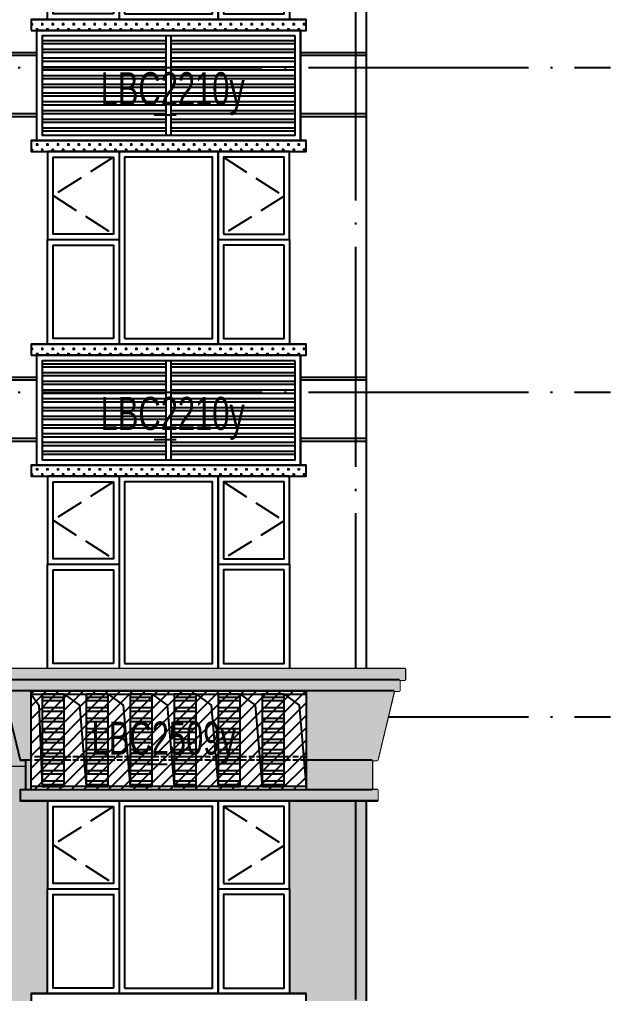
# Model space of a CAD drawing. Extents: x -12446 to 284554, y -295110 to 165007.
# Drawn here: x 89146 to 94521, y -252019 to -243169 of the extents above; entities that cross this region are included whole.
import ezdxf
from ezdxf.enums import TextEntityAlignment as Align

# ---------------------------------------------------------------- set-up
doc = ezdxf.new("R2010")
doc.units = 0
doc.header["$LTSCALE"] = 1000
for name, pattern in [('AX-14-E$0$AX-85-M02$0$DASH', [0.35, 0.25, -0.1]), ('AX-14-E$0$DASH', [0.35, 0.25, -0.1]), ('AX-14-E$0$DOTE', [2.42, 2, -0.2, 0.02, -0.2])]:
    doc.linetypes.add(name, pattern=pattern)
doc.layers.get('0').update_dxf_attribs({"linetype": 'CONTINUOUS'})
doc.layers.get('Defpoints').update_dxf_attribs({"linetype": 'CONTINUOUS'})
for name, color, linetype in [('A-Anno-Note', 241, 'CONTINUOUS'), ('AX-14-comp-tc$0$AX-T-LMCZ-Z$0$AX-13-E01-E03$0$A-Detl-Patt', 8, 'CONTINUOUS'), ('AX-14-comp-tc$0$AX-T-LMCZ-Z$1$AX-13-E01-E03$0$家具与填充', 251, 'CONTINUOUS'), ('AX-14-E$0$A-Detl-Fine', 152, 'CONTINUOUS'), ('AX-14-E$0$A-Detl-Medm', 40, 'CONTINUOUS'), ('AX-14-E$0$A-Detl-Patt', 8, 'CONTINUOUS'), ('AX-14-E$0$A-Detl-Thin', 131, 'CONTINUOUS'), ('AX-14-E$0$A-Wind-Iden', 11, 'CONTINUOUS')]:
    doc.layers.add(name, color=color, linetype=linetype)
doc.layers.add('AX-14-E$0$A-Grid', color=222, linetype='AX-14-E$0$DOTE', plot=False)
doc.styles.add('AX-14-E$0$_TCH_DIM', font='JZFZ_ENA', dxfattribs={"width": 0.7, "bigfont": 'JZFZ_CNB'})
pattern_1 = [(37.5, (-86013.83, -414895.72), (-1.920038, 58.7295885), [0, -46.3296, 0, -51.816, 0, -49.53]), (7.5, (-86013.83, -414895.72), (53.942794, 86.019012), [0, -24.9936, 0, -41.7576, 0, -16.002]), (327.5, (-86051.32, -414895.72), (94.919084, 0.172462), [0, -15.24, 0, -54.864, 0, -71.628]), (317.5, (-86051.32, -414895.72), (91.626774, 26.75152), [0, -7.62, 0, -35.9664, 0, -41.148])]
pattern_2 = [(180, (-143461.3, -158203.84), (-7e-15, -95.25), []), (180, (-143493.05, -158172.09), (-7e-15, -95.25), [])]

# ---------------------------------------------------------------- blocks, each defined once
blk = doc.blocks.new('AX-14-E$0$A$C1980769A')
at = {"layer": 'AX-14-E$0$A-Detl-Patt'}
h = blk.add_hatch(dxfattribs=at)
h.set_pattern_fill('STEEL', color=256, scale=50, angle=135)
h.set_pattern_definition([(180, (16711.94, -342499.556), (-7e-15, -79.375), []), (180, (16683.875, -342527.62), (-7e-15, -79.375), [])])
h.paths.add_polyline_path([(31050, 1050), (31050, 150), (32175, 150), (32175, 1050)])
h = blk.add_hatch(dxfattribs=at)
h.set_pattern_fill('STEEL', color=256, scale=50, angle=135)
h.set_pattern_definition([(180, (17786.94, -342499.556), (-7e-15, -79.375), []), (180, (17758.875, -342527.62), (-7e-15, -79.375), [])])
h.paths.add_polyline_path([(32225, 1050), (32225, 150), (33350, 150), (33350, 1050)])
at = {"layer": 'AX-14-E$0$A-Detl-Fine'}
for points in [[(31700, 2900), (31700, 2200), (31150, 2200), (31150, 2900), (31700, 2900)], [(31800, 1250), (32600, 1250), (32600, 2900), (31800, 2900), (31800, 1250)]]:
    blk.add_lwpolyline(points, dxfattribs=at)
for points in [[(32700, 2200), (33250, 2200), (33250, 2900), (32700, 2900)], [(31700, 1250), (31150, 1250), (31150, 2100), (31700, 2100)], [(33250, 2100), (32700, 2100), (32700, 1250), (33250, 1250)], [(31000, 100), (33400, 100), (33400, 1100), (31000, 1100)], [(33350, 1050), (31050, 1050), (31050, 150), (33350, 150)], [(32225, 1050), (32175, 1050), (32175, 150), (32225, 150)]]:
    blk.add_lwpolyline(points, close=True, dxfattribs=at)
at = {"layer": 'AX-14-E$0$A-Detl-Patt', "linetype": 'AX-14-E$0$AX-85-M02$0$DASH'}
for points in [[(31700, 2900), (31150, 2550), (31700, 2200)], [(32700, 2900), (33250, 2543.5), (32700, 2200)]]:
    blk.add_lwpolyline(points, dxfattribs=at)
at = {"layer": 'AX-14-E$0$A-Detl-Thin'}
for p, q in [((34000, 765), (34000, 3715)), ((31100, 2950), (33300, 2950)), ((30950, 1200), (33450, 1200)), ((30950, 1100), (33450, 1100)), ((30950, 1100), (31000, 1100)), ((31000, 1100), (31000, 100)), ((33400, 1100), (33400, 100)), ((30950, 100), (33450, 100)), ((30950, 0), (33450, 0))]:
    blk.add_line(p, q, dxfattribs=at)
for points in [[(31750, 2950), (31100, 2950), (31100, 2150), (31750, 2150)], [(32650, 2150), (32650, 2950), (31750, 2950)], [(31750, 2950), (31750, 1200)], [(31100, 1350), (31100, 2150), (31750, 2150)], [(32650, 2150), (33300, 2150), (33300, 1200), (31100, 1200), (31100, 2150)], [(31100, 2150), (31750, 2150)], [(32650, 2150), (33300, 2150)], [(33400, 100), (30950, 100), (30950, 0), (33450, 0), (33450, 100), (33400, 100)]]:
    blk.add_lwpolyline(points, dxfattribs=at)
for points in [[(32650, 2150), (33300, 2150), (33300, 2950), (32650, 2950)], [(32650, 2150), (32650, 1200)], [(30950, 1100), (33450, 1100), (33450, 1200), (30950, 1200)]]:
    blk.add_lwpolyline(points, close=True, dxfattribs=at)
blk = doc.blocks.new('AX-14-E$0$ahaeryewhraegew')
at = {"layer": 'AX-14-E$0$A-Detl-Fine'}
for points in [[(175861.3, 104487.6), (175861.3, 103787.6), (175311.3, 103787.6), (175311.3, 104487.6), (175861.3, 104487.6)], [(175961.3, 102837.6), (176761.3, 102837.6), (176761.3, 104487.6), (175961.3, 104487.6), (175961.3, 102837.6)]]:
    blk.add_lwpolyline(points, dxfattribs=at)
for points in [[(176861.3, 103787.6), (177411.3, 103787.6), (177411.3, 104487.6), (176861.3, 104487.6)], [(175861.3, 102837.6), (175311.3, 102837.6), (175311.3, 103687.6), (175861.3, 103687.6)], [(177411.3, 103687.6), (176861.3, 103687.6), (176861.3, 102837.6), (177411.3, 102837.6)]]:
    blk.add_lwpolyline(points, close=True, dxfattribs=at)
at = {"layer": 'AX-14-E$0$A-Detl-Patt', "linetype": 'AX-14-E$0$AX-85-M02$0$DASH'}
for points in [[(175861.3, 104487.6), (175311.3, 104137.6), (175861.3, 103787.6)], [(176861.3, 104487.6), (177411.3, 104133.4), (176861.3, 103787.6)]]:
    blk.add_lwpolyline(points, dxfattribs=at)
at = {"layer": 'AX-14-E$0$A-Detl-Thin'}
for p, q in [((178161.3, 102352.6), (178161.3, 105302.6)), ((175261.3, 104537.6), (177461.3, 104537.6)), ((175111.3, 102787.6), (177611.3, 102787.6))]:
    blk.add_line(p, q, dxfattribs=at)
for points in [[(175911.3, 104537.6), (175261.3, 104537.6), (175261.3, 103737.6), (175911.3, 103737.6)], [(176811.3, 103737.6), (176811.3, 104537.6), (175911.3, 104537.6)], [(175911.3, 104537.6), (175911.3, 102787.6)], [(175261.3, 102937.6), (175261.3, 103737.6), (175911.3, 103737.6)], [(176811.3, 103737.6), (177461.3, 103737.6), (177461.3, 102787.6), (175261.3, 102787.6), (175261.3, 103737.6)], [(175261.3, 103737.6), (175911.3, 103737.6)], [(176811.3, 103737.6), (177461.3, 103737.6)]]:
    blk.add_lwpolyline(points, dxfattribs=at)
for points in [[(176811.3, 103737.6), (177461.3, 103737.6), (177461.3, 104537.6), (176811.3, 104537.6)], [(176811.3, 103737.6), (176811.3, 102787.6)], [(175111.3, 102687.6), (177611.3, 102687.6), (177611.3, 102787.6), (175111.3, 102787.6)]]:
    blk.add_lwpolyline(points, close=True, dxfattribs=at)
blk = doc.blocks.new('AX-14-E$0$awrhhrejreyhre')
at = {"layer": 'AX-14-E$0$A-Detl-Patt'}
for p, q in [((174681.5, 165003.8), (175161.3, 165003.8)), ((174681.5, 164978.8), (175161.3, 164978.8)), ((177561.3, 165003.8), (178161.3, 165003.8)), ((177561.3, 164978.8), (178161.3, 164978.8)), ((174811.3, 164448.8), (175161.3, 164448.8)), ((177561.3, 164448.8), (178161.3, 164448.8)), ((174811.3, 164423.8), (175161.3, 164423.8)), ((177561.3, 164423.8), (178161.3, 164423.8)), ((174681.5, 162053.8), (175161.3, 162053.8)), ((177561.3, 162053.8), (178161.3, 162053.8)), ((174681.5, 162028.8), (175161.3, 162028.8)), ((177561.3, 162028.8), (178161.3, 162028.8)), ((174811.3, 161498.8), (175161.3, 161498.8)), ((174811.3, 161473.8), (175161.3, 161473.8)), ((177561.3, 161498.8), (178161.3, 161498.8)), ((177561.3, 161473.8), (178161.3, 161473.8))]:
    blk.add_line(p, q, dxfattribs=at)
blk = doc.blocks.new('AX-14-comp-tc')
at = {"layer": 'AX-14-comp-tc$0$AX-T-LMCZ-Z$0$AX-13-E01-E03$0$A-Detl-Patt'}
h = blk.add_hatch(dxfattribs=at)
h.set_pattern_fill('CROSS', color=256, scale=30)
h.set_pattern_definition([(0, (-86013.83, -462095.72), (47.625, 47.625), [23.8125, -71.4375]), (90, (-86001.926, -462107.63), (-47.625, 47.625), [23.8125, -71.4375])])
h.paths.add_polyline_path([(91597.5, -249591.9), (89097.5, -249591.9), (89097.5, -249691.9), (91597.5, -249691.9)])
h.paths.add_polyline_path([(91597.5, -250691.9), (89097.5, -250691.9), (89097.5, -250791.9), (91597.5, -250791.9)])
h = blk.add_hatch(dxfattribs=at)
h.set_pattern_fill('CROSS', color=256, scale=30)
h.set_pattern_definition([(0, (-86013.83, -465045.72), (47.625, 47.625), [23.8125, -71.4375]), (90, (-86001.926, -465057.63), (-47.625, 47.625), [23.8125, -71.4375])])
h.paths.add_polyline_path([(91597.5, -252541.9), (89097.5, -252541.9), (89097.5, -252641.9), (91597.5, -252641.9)])
h.paths.add_polyline_path([(91597.5, -253641.9), (89097.5, -253641.9), (89097.5, -253741.9), (91597.5, -253741.9)])
at = {"layer": 'AX-14-comp-tc$0$AX-T-LMCZ-Z$1$AX-13-E01-E03$0$家具与填充'}
h = blk.add_hatch(dxfattribs=at)
h.set_pattern_fill('AR-SAND', color=256, scale=24)
h.set_pattern_definition(pattern_1)
h.paths.add_polyline_path([(92497.5, -255491.9), (92497.5, -255591.9), (92447.5, -255591.9), (92447.5, -255691.9), (92397.5, -255691.9), (92247.5, -256321.9), (92197.5, -256321.9), (92197.5, -256591.9), (92247.5, -256591.9), (92247.5, -256691.9), (89047.5, -256691.9), (89047.5, -256371.9), (80897.5, -256371.3), (80897.5, -256061.9), (80947.5, -256061.9), (80947.5, -255926.9), (80847.5, -255926.9), (80847.5, -255826.9), (81027.3, -255826.9), (81027.3, -255776.9), (84847.5, -255776.9), (84847.5, -255491.9)])
h.paths.add_polyline_path([(89097.5, -255691.9), (91597.5, -255691.9), (91597.5, -256591.9), (89097.5, -256591.9)], flags=16)
h = blk.add_hatch(dxfattribs=at)
h.set_pattern_fill('AR-SAND', color=256, scale=24)
h.set_pattern_definition(pattern_1)
h.paths.add_polyline_path([(88547.5, -256371.6), (89047.5, -256371.6), (89047.5, -256591.9), (88547.5, -256591.9)])
h.paths.add_polyline_path([(88147.5, -256371.9), (88547.5, -256371.9), (88547.5, -257773.9), (88147.5, -257773.9)])
h.paths.add_polyline_path([(84247.5, -256371.9), (85247.5, -256371.9), (85247.5, -257773.9), (84247.5, -257773.9)])
h.paths.add_polyline_path([(80947.5, -256371.9), (81547.5, -256371.9), (81547.5, -257776.9), (80947.5, -257776.9)])
h = blk.add_hatch(dxfattribs=at)
h.set_pattern_fill('AR-SAND', color=256, scale=24)
h.set_pattern_definition([(37.5, (-86013.83, -414895.72), (-1.920038, 58.7295885), [0, -46.3296, 0, -51.816, 0, -49.53]), (7.5, (-86013.83, -414895.72), (53.942794, 86.019012), [0, -24.9936, 0, -41.7576, 0, -16.002]), (327.5, (-86051.32, -414895.72), (94.919084, 0.172462), [0, -15.24, 0, -54.864, 0, -71.628]), (317.5, (-86051.32, -414895.72), (91.626774, 26.75152), [0, -7.62, 0, -35.9664, 0, -41.148])])
h.paths.add_polyline_path([(89247.5, -256591.2), (88547.1, -256591.2), (88547.1, -257773.9), (88626.2, -257773.9), (88627.5, -258731.9), (88667.5, -258731.9), (88667.5, -258776.9), (88847.5, -258776.9), (88847.5, -258876.9), (88747.5, -258876.9), (88747.5, -259011.9), (88797.5, -259011.9), (88797.5, -259321.9), (88547.1, -259321.9), (88547.1, -260723.9), (88626.2, -260723.9), (88627.5, -261681.9), (88667.5, -261681.9), (88667.5, -261726.9), (88847.5, -261726.9), (88847.5, -261826.9), (88747.5, -261826.9), (88747.5, -261961.9), (88797.5, -261961.9), (88797.5, -262271.9), (88547.1, -262271.9), (88547.1, -263673.9), (88626.2, -263673.9), (88627.5, -264631.9), (88667.5, -264631.9), (88667.5, -264676.9), (88847.5, -264676.9), (88847.5, -264776.9), (88747.5, -264776.9), (88747.5, -264911.9), (88797.5, -264911.9), (88797.5, -265221.9), (80947.5, -265221.9), (80947.5, -268241.9), (81067.5, -268241.9), (81067.5, -267573.9), (81547.5, -267573.9), (81547.5, -265221.9), (84247.5, -265221.9), (84247.5, -267576.9), (85247.5, -267576.9), (85247.5, -265221.9), (88147.5, -265221.9), (88147.5, -267543.4), (88625.9, -267540.4), (88625.9, -268241.9), (89247.5, -268241.9), (89247.5, -265541.9), (89097.5, -265541.9), (89097.5, -265421.9), (89147.5, -265421.9), (89147.5, -264441.9), (89097.5, -264441.9), (89097.5, -264341.9), (89247.5, -264341.9), (89247.5, -262591.9), (89097.5, -262591.9), (89097.5, -262491.9), (89147.5, -262491.9), (89147.5, -261491.9), (89097.5, -261491.9), (89097.5, -261391.9), (89247.5, -261391.9), (89247.5, -259641.9), (89097.5, -259641.9), (89097.5, -259541.9), (89147.5, -259541.9), (89147.5, -258541.9), (89097.5, -258541.9), (89097.5, -258441.9), (89247.5, -258441.9)])
h.paths.add_polyline_path([(91447.5, -256691.9), (92147.5, -256691.9), (92147.5, -268241.9), (91447.5, -268241.9), (91447.5, -265541.9), (91597.5, -265541.9), (91597.5, -265421.9), (91547.5, -265431.9), (91547.5, -264451.9), (91597.5, -264441.9), (91597.5, -264341.9), (91447.5, -264341.9), (91447.5, -262591.9), (91597.5, -262591.9), (91597.5, -262491.9), (91547.5, -262491.9), (91547.5, -261491.9), (91597.5, -261491.9), (91597.5, -261391.9), (91447.5, -261391.9), (91447.5, -259641.9), (91597.5, -259641.9), (91597.5, -259541.9), (91547.5, -259541.9), (91547.5, -258541.9), (91597.5, -258541.9), (91597.5, -258441.9), (91447.5, -258441.9)])
h.paths.add_polyline_path([(92148.8, -268241.9), (93348.8, -268241.9), (93348.8, -266276.9), (92148.8, -266276.9)], flags=16)
h.paths.add_polyline_path([(92148.8, -266276.9), (93448.8, -266276.9), (93448.8, -266176.9), (92148.8, -266176.9)], flags=16)
blk = doc.blocks.new('AX-14-E$0$JB-WIDR-TAG')
at = {"layer": 'Defpoints'}
blk.add_line((-1.694, -2.375), (0.306, -2.375), dxfattribs=at)
at = {"style": 'AX-14-E$0$_TCH_DIM', "width": 0.7}
blk.add_attdef('WD_TAG', text='', height=3, dxfattribs=at).set_placement((0, 0), align=Align.MIDDLE_CENTER)
blk = doc.blocks.new('AX-14-E$0$wegwgewhrejsr')
at = {"layer": 'AX-14-E$0$A-Wind-Iden', "xscale": 100, "yscale": 100, "zscale": 100, "rotation": 3.415094585006376e-08}
for p, values in [((176399.2, 164674.5), {'WD_TAG': 'LBC2210y'}), ((176399.2, 161724.5), {'WD_TAG': 'LBC2210y'}), ((176316.9, 158774.5), {'WD_TAG': 'LBC2509y'})]:
    blk.add_blockref('AX-14-E$0$JB-WIDR-TAG', p, dxfattribs=at).add_auto_attribs(values)
blk = doc.blocks.new('AX-14-E$0$A$C47624217')
at = {"layer": 'AX-14-E$0$A-Detl-Thin'}
for p, q in [((35050, 1200), (27400, 1200)), ((31600, 320.3), (27450, 320))]:
    blk.add_line(p, q, dxfattribs=at)
blk.add_lwpolyline([(27400, 1200), (27400, 865), (27500, 865), (27500, 765), (27400, 765), (27400, 630), (27450, 630), (27450, 320), (31600, 320), (31600, 100), (31550, 100), (31550, 0), (34800, 0), (34800, 100), (34750, 100), (34750, 370), (34800, 370), (34950, 1000), (35000, 1000), (35000, 1100), (35050, 1100), (35050, 1200)], close=True, dxfattribs=at)
blk.add_lwpolyline([(35050, 1200), (35050, 1100), (35000, 1100), (35000, 1000), (34950, 1000), (34800, 370), (34750, 370), (34750, 100), (34800, 100), (34800, 0)], dxfattribs=at)
blk.add_wipeout([(27400, 1200), (27400, 865), (27500, 865), (27500, 765), (27400, 765), (27400, 630), (27450, 630), (27450, 320), (31600, 320), (31600, 100), (31550, 100), (31550, 0), (34800, 0), (34800, 100), (34750, 100), (34750, 370), (34800, 370), (34950, 1000), (35000, 1000), (35000, 1100), (35050, 1100), (35050, 1200)]).dxf.layer = 'AX-14-E$0$A-Detl-Medm'
at = {"layer": 'AX-14-E$0$A-Detl-Medm'}
for p, q in [((35000, 1100), (27400, 1100)), ((34950, 1000), (27400, 1000)), ((34750, 370), (31550, 370)), ((34750, 100), (31550, 100)), ((34800, 0), (31550, 0))]:
    blk.add_line(p, q, dxfattribs=at)
blk.add_lwpolyline([(31300, 1200), (31300, 1100), (31350, 1100), (31350, 1000), (31400, 1000), (31550, 370), (31600, 370), (31600, 100), (31550, 100), (31550, 0)], dxfattribs=at)
blk.add_wipeout([(31650, 1000), (34150, 1000), (34150, 100), (31650, 100)]).dxf.layer = 'AX-14-E$0$A-Detl-Thin'
at = {"layer": 'AX-14-E$0$A-Detl-Patt'}
h = blk.add_hatch(dxfattribs=at)
h.set_pattern_fill('ANSI31', color=256, scale=50)
h.set_pattern_definition([(45, (-140923.08, -158203.84), (-56.1266, 56.1266), [])])
h.paths.add_polyline_path([(31650, 1000), (34150, 1000), (34150, 100), (31650, 100)])
h = blk.add_hatch(dxfattribs=at)
h.set_pattern_fill('ANSI32', color=256, scale=20, angle=135)
h.set_pattern_definition(pattern_2)
h.paths.add_polyline_path([(31950, 970), (31750, 970), (31750, 130), (31950, 130)])
h = blk.add_hatch(dxfattribs=at)
h.set_pattern_fill('ANSI32', color=256, scale=20, angle=135)
h.set_pattern_definition(pattern_2)
h.paths.add_polyline_path([(32350, 970), (32150, 970), (32150, 130), (32350, 130)])
h = blk.add_hatch(dxfattribs=at)
h.set_pattern_fill('ANSI32', color=256, scale=20, angle=135)
h.set_pattern_definition(pattern_2)
h.paths.add_polyline_path([(32750, 970), (32550, 970), (32550, 130), (32750, 130)])
h = blk.add_hatch(dxfattribs=at)
h.set_pattern_fill('ANSI32', color=256, scale=20, angle=135)
h.set_pattern_definition(pattern_2)
h.paths.add_polyline_path([(33150, 970), (32950, 970), (32950, 130), (33150, 130)])
h = blk.add_hatch(dxfattribs=at)
h.set_pattern_fill('ANSI32', color=256, scale=20, angle=135)
h.set_pattern_definition(pattern_2)
h.paths.add_polyline_path([(33550, 970), (33350, 970), (33350, 130), (33550, 130)])
h = blk.add_hatch(dxfattribs=at)
h.set_pattern_fill('ANSI32', color=256, scale=20, angle=135)
h.set_pattern_definition(pattern_2)
h.paths.add_polyline_path([(33950, 970), (33750, 970), (33750, 130), (33950, 130)])
at = {"layer": 'AX-14-E$0$A-Detl-Fine'}
for points in [[(31650, 970), (31719.2, 869.5), (31750, 130)], [(31950, 970), (32088.5, 869.5), (32150, 130)], [(32350, 970), (32488.5, 869.5), (32550, 130)], [(32750, 970), (32888.5, 869.5), (32950, 130)], [(33150, 970), (33288.5, 869.5), (33350, 130)], [(33550, 970), (33688.5, 869.5), (33750, 130)], [(33950, 970), (34088.5, 869.5), (34150, 130)]]:
    blk.add_lwpolyline(points, dxfattribs=at)
for points in [[(31950, 970), (31750, 970), (31750, 130), (31950, 130)], [(32350, 970), (32150, 970), (32150, 130), (32350, 130)], [(32750, 970), (32550, 970), (32550, 130), (32750, 130)], [(33150, 970), (32950, 970), (32950, 130), (33150, 130)], [(33550, 970), (33350, 970), (33350, 130), (33550, 130)], [(33950, 970), (33750, 970), (33750, 130), (33950, 130)]]:
    blk.add_lwpolyline(points, close=True, dxfattribs=at)
at = {"layer": 'AX-14-E$0$A-Detl-Patt', "ltscale": 0.2}
for p, q in [((31650, 970), (34150, 970)), ((31950, 400), (31750, 400)), ((31950, 370), (31750, 370)), ((32350, 400), (32150, 400)), ((32350, 370), (32150, 370)), ((32750, 400), (32550, 400)), ((32750, 370), (32550, 370)), ((33150, 400), (32950, 400)), ((33150, 370), (32950, 370)), ((33550, 400), (33350, 400)), ((33550, 370), (33350, 370)), ((33950, 400), (33750, 400)), ((33950, 370), (33750, 370)), ((34150, 130), (31650, 130)), ((34150, 100), (31650, 100))]:
    blk.add_line(p, q, dxfattribs=at)
at = {"layer": 'AX-14-E$0$A-Detl-Patt', "linetype": 'AX-14-E$0$DASH', "ltscale": 0.2}
for p, q in [((32150, 400), (31650, 400)), ((32150, 370), (31650, 370)), ((32550, 400), (32350, 400)), ((32550, 370), (32350, 370)), ((32950, 400), (32750, 400)), ((32950, 370), (32750, 370)), ((33350, 400), (33150, 400)), ((33350, 370), (33150, 370)), ((33750, 400), (33550, 400)), ((33750, 370), (33550, 370)), ((34150, 400), (33950, 400)), ((34150, 370), (33950, 370))]:
    blk.add_line(p, q, dxfattribs=at)
at = {"layer": 'AX-14-E$0$A-Detl-Patt', "ltscale": 0.2}
blk.add_lwpolyline([(31650, 1000), (34150, 1000), (34150, 100), (31650, 100)], close=True, dxfattribs=at)
blk = doc.blocks.new('AX-14-E')
at = {"layer": 'AX-14-E$0$A-Detl-Thin'}
blk.add_blockref('AX-14-E$0$A$C1980769A', (58301.6, -247319.4), dxfattribs=at)
for p in [(58301.6, -244369.4), (58301.6, -250269.4)]:
    blk.add_blockref('AX-14-E$0$A$C1980769A', p, dxfattribs=at)
at = {"layer": 'AX-14-E$0$A-Grid'}
for p, q in [((92201.6, -199253.6), (92201.6, -263482.7)), ((55473.5, -243604.4), (94520.7, -243604.4)), ((55473.5, -246554.4), (94520.7, -246554.4))]:
    blk.add_line(p, q, dxfattribs=at)
at = {"layer": 'AX-14-E$0$A-Detl-Thin'}
blk.add_blockref('AX-14-E$0$ahaeryewhraegew', (-85859.7, -354807), dxfattribs=at)
at = {"layer": 'AX-14-E$0$A-Grid'}
blk.add_line((55473.5, -249504.4), (94520.7, -249504.4), dxfattribs=at)
at = {"layer": 'AX-14-E$0$A-Detl-Thin', "color": 6}
blk.add_blockref('AX-14-E$0$awrhhrejreyhre', (-85859.7, -408473.3), dxfattribs=at)
at = {"layer": 'AX-14-E$0$A-Detl-Thin'}
blk.add_blockref('AX-14-E$0$A$C47624217', (57601.6, -250269.4), dxfattribs=at)
for name, p in [('AX-14-comp-tc', (152.8, 6422.5)), ('AX-14-E$0$wegwgewhrejsr', (-85859.7, -408473.3))]:
    blk.add_blockref(name, p, dxfattribs=at)

msp = doc.modelspace()

# ---------------------------------------------------------------- block references
at = {"layer": 'A-Anno-Note'}
msp.add_blockref('AX-14-E', (0, 0), dxfattribs=at)

doc.saveas('drawing.dxf')
